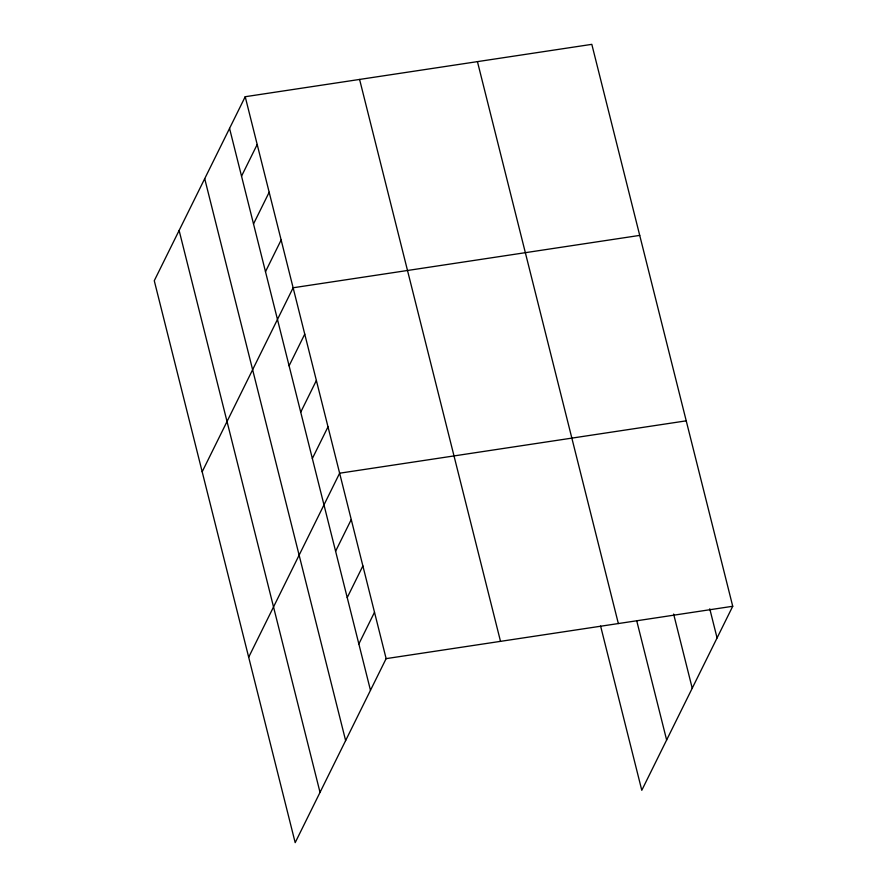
<?xml version="1.0" encoding="UTF-8"?>
<svg xmlns="http://www.w3.org/2000/svg" width="887" height="887" viewBox="0 0 887 887"><rect width="100%" height="100%" fill="white"/><g stroke="black" fill="none" stroke-linecap="round" stroke-linejoin="round"><path stroke-width="1.33" d="M245.211 96.716L154.271 280.724L295.183 842.65L386.133 658.631L245.211 96.716L591.817 44.35L732.729 606.276L641.789 790.284L600.599 626.045M241.541 176.158L257.197 144.481M253.516 223.923L269.171 192.246M265.49 271.677L281.146 240M202.181 471.784L293.131 287.765L639.727 235.399M289.095 365.799L304.751 334.122M300.726 412.167L316.382 380.49M312.346 458.524L328.002 426.847M248.682 657.212L339.632 473.203L686.228 420.837M335.596 551.237L351.252 519.56M347.227 597.594L362.883 565.917M358.847 643.951L374.502 612.274M386.133 658.631L732.729 606.276M709.766 608.815L717.073 637.953M673.632 614.048L692.226 688.223M636.733 620.811L666.636 740.013M477.439 61.635L618.35 623.55M359.59 79.431L500.512 641.356M229.556 128.393L370.478 690.308M204.709 178.664L345.631 740.59M179.119 230.454L320.03 792.379"/></g></svg>
